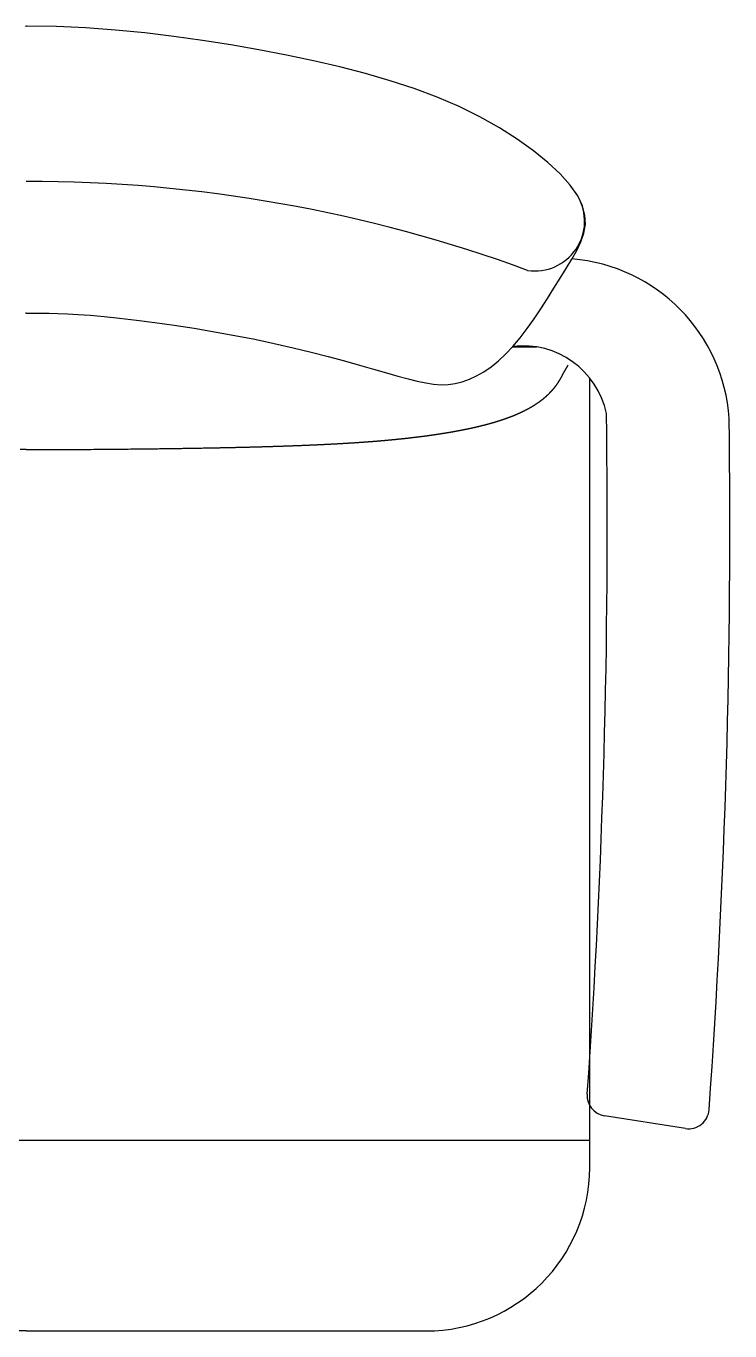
# Model space of a CAD drawing. Header units: millimetres. Extents: x 421 to 3085, y -1408 to 277.
# Drawn here: x 836 to 870.4, y -163.6 to -99.8 of the extents above; entities that cross this region are included whole.
import ezdxf

# ---------------------------------------------------------------- set-up
doc = ezdxf.new("R2010")
doc.units = ezdxf.units.MM

msp = doc.modelspace()

# ---------------------------------------------------------------- linework, layer by layer
at = {"color": 18, "true_color": 0x000000}
for p, q in [((863.587, -155.578), (863.587, -116.969)), ((868.274, -153.676), (864.308, -153.054)), ((863.587, -154.258), (808.441, -154.258)), ((836.014, -163.578), (816.441, -163.578)), ((836.014, -163.578), (855.587, -163.578))]:
    msp.add_line(p, q, dxfattribs=at)
for points in [[(835.983, -99.754), (836.014, -99.754)], [(836.014, -113.801), (836.045, -113.801), (836.397, -113.8), (836.762, -113.799), (837.149, -113.801), (837.57, -113.809), (838.037, -113.825), (838.561, -113.853), (839.154, -113.896), (839.827, -113.956), (840.587, -114.036), (841.423, -114.134), (842.32, -114.251), (843.264, -114.386), (844.24, -114.536), (845.231, -114.701), (846.225, -114.881), (847.205, -115.073), (848.158, -115.277), (849.078, -115.489), (849.96, -115.705), (850.799, -115.921), (851.592, -116.134), (852.332, -116.339), (853.016, -116.533), (853.639, -116.712), (854.198, -116.872), (854.7, -117.01), (855.154, -117.124), (855.568, -117.211), (855.952, -117.269), (856.313, -117.295), (856.662, -117.286), (857.006, -117.24), (857.353, -117.156), (857.703, -117.031), (858.056, -116.866), (858.411, -116.66), (858.767, -116.413), (859.123, -116.124), (859.477, -115.792), (859.83, -115.418), (860.18, -115.003), (860.526, -114.553), (860.866, -114.077), (861.199, -113.584), (861.524, -113.082), (861.839, -112.58), (862.143, -112.087), (862.434, -111.611), (862.709, -111.158), (862.955, -110.723), (863.157, -110.299), (863.302, -109.877), (863.373, -109.45), (863.356, -109.009), (863.236, -108.548), (862.999, -108.059), (862.634, -107.537), (862.147, -106.988), (861.546, -106.422), (860.843, -105.85), (860.046, -105.281), (859.166, -104.725), (858.212, -104.192), (857.193, -103.691), (856.12, -103.231), (854.996, -102.81), (853.825, -102.424), (852.611, -102.071), (851.359, -101.747), (850.071, -101.448), (848.753, -101.172), (847.407, -100.915), (846.038, -100.675), (844.648, -100.454), (843.241, -100.256), (841.819, -100.085), (840.386, -99.946), (838.944, -99.842), (837.496, -99.776), (836.045, -99.754), (836.014, -99.754)], [(836.014, -113.801), (835.983, -113.801)], [(859.805, -115.445), (860.977, -115.445)], [(836.014, -120.463), (836.301, -120.465), (836.675, -120.466), (837.004, -120.467), (837.291, -120.467), (837.544, -120.467), (837.766, -120.467), (837.963, -120.466), (838.141, -120.465), (838.305, -120.464), (838.461, -120.462), (838.613, -120.461), (838.762, -120.46), (838.908, -120.459), (839.052, -120.458), (839.193, -120.457), (839.331, -120.455), (839.467, -120.454), (839.6, -120.453), (839.731, -120.452), (839.859, -120.451), (839.985, -120.45), (840.108, -120.449), (840.229, -120.447), (840.348, -120.446), (840.464, -120.445), (840.578, -120.444), (840.69, -120.443), (840.8, -120.442), (840.908, -120.441), (841.013, -120.44), (841.117, -120.439), (841.218, -120.438), (841.318, -120.437), (841.416, -120.436), (841.512, -120.435), (841.606, -120.434), (841.698, -120.433), (841.789, -120.432), (841.878, -120.431), (841.965, -120.43), (842.051, -120.429), (842.135, -120.428), (842.218, -120.427), (842.299, -120.426), (842.379, -120.425), (842.457, -120.424), (842.534, -120.423), (842.61, -120.422), (842.684, -120.421), (842.757, -120.42), (842.829, -120.419), (842.9, -120.418), (842.97, -120.417), (843.038, -120.416), (843.106, -120.415), (843.173, -120.414), (843.239, -120.413), (843.303, -120.412), (843.367, -120.411), (843.431, -120.41), (843.493, -120.409), (843.555, -120.408), (843.616, -120.408), (843.676, -120.407), (843.736, -120.406), (843.795, -120.405), (843.853, -120.404), (843.911, -120.403), (843.968, -120.402), (844.025, -120.401), (844.082, -120.4), (844.138, -120.399), (844.193, -120.398), (844.248, -120.398), (844.302, -120.397), (844.356, -120.396), (844.41, -120.395), (844.463, -120.394), (844.515, -120.393), (844.568, -120.392), (844.619, -120.391), (844.671, -120.39), (844.722, -120.389), (844.772, -120.389), (844.822, -120.388), (844.872, -120.387), (844.921, -120.386), (844.97, -120.385), (845.019, -120.384), (845.067, -120.383), (845.115, -120.382), (845.162, -120.381), (845.21, -120.381), (845.256, -120.38), (845.303, -120.379), (845.349, -120.378), (845.395, -120.377), (845.44, -120.376), (845.485, -120.375), (845.53, -120.374), (845.575, -120.373), (845.619, -120.372), (845.663, -120.372), (845.707, -120.371), (845.75, -120.37), (845.793, -120.369), (845.836, -120.368), (845.879, -120.367), (845.921, -120.366), (845.963, -120.365), (846.005, -120.364), (846.047, -120.363), (846.089, -120.363), (846.13, -120.362), (846.171, -120.361), (846.212, -120.36), (846.252, -120.359), (846.293, -120.358), (846.333, -120.357), (846.373, -120.356), (846.413, -120.355), (846.453, -120.354), (846.492, -120.353), (846.532, -120.352), (846.571, -120.351), (846.61, -120.35), (846.649, -120.349), (846.688, -120.348), (846.727, -120.348), (846.765, -120.347), (846.804, -120.346), (846.842, -120.345), (846.881, -120.344), (846.919, -120.343), (846.957, -120.342), (846.995, -120.341), (847.032, -120.34), (847.07, -120.339), (847.108, -120.338), (847.145, -120.337), (847.183, -120.336), (847.22, -120.335), (847.257, -120.334), (847.294, -120.333), (847.331, -120.332), (847.368, -120.331), (847.405, -120.33), (847.441, -120.329), (847.478, -120.328), (847.514, -120.327), (847.551, -120.326), (847.587, -120.325), (847.623, -120.324), (847.659, -120.323), (847.695, -120.322), (847.731, -120.321), (847.767, -120.319), (847.802, -120.318), (847.838, -120.317), (847.873, -120.316), (847.909, -120.315), (847.944, -120.314), (847.979, -120.313), (848.014, -120.312), (848.049, -120.311), (848.084, -120.31), (848.118, -120.309), (848.153, -120.308), (848.188, -120.307), (848.222, -120.306), (848.256, -120.305), (848.291, -120.303), (848.325, -120.302), (848.359, -120.301), (848.393, -120.3), (848.426, -120.299), (848.46, -120.298), (848.494, -120.297), (848.527, -120.296), (848.561, -120.295), (848.594, -120.293), (848.627, -120.292), (848.661, -120.291), (848.694, -120.29), (848.727, -120.289), (848.759, -120.288), (848.792, -120.287), (848.825, -120.286), (848.858, -120.284), (848.89, -120.283), (848.922, -120.282), (848.955, -120.281), (848.987, -120.28), (849.019, -120.279), (849.051, -120.277), (849.083, -120.276), (849.115, -120.275), (849.147, -120.274), (849.178, -120.273), (849.21, -120.272), (849.241, -120.27), (849.273, -120.269), (849.304, -120.268), (849.335, -120.267), (849.366, -120.266), (849.397, -120.264), (849.428, -120.263), (849.459, -120.262), (849.49, -120.261), (849.521, -120.26), (849.551, -120.258), (849.582, -120.257), (849.612, -120.256), (849.642, -120.255), (849.673, -120.253), (849.703, -120.252), (849.733, -120.251), (849.763, -120.25), (849.793, -120.248), (849.823, -120.247), (849.852, -120.246), (849.882, -120.245), (849.911, -120.243), (849.941, -120.242), (849.97, -120.241), (850, -120.24), (850.029, -120.238), (850.058, -120.237), (850.087, -120.236), (850.116, -120.235), (850.145, -120.233), (850.174, -120.232), (850.202, -120.231), (850.231, -120.229), (850.259, -120.228), (850.288, -120.227), (850.316, -120.226), (850.344, -120.224), (850.373, -120.223), (850.401, -120.222), (850.429, -120.22), (850.457, -120.219), (850.485, -120.218), (850.513, -120.216), (850.54, -120.215), (850.568, -120.214), (850.595, -120.212), (850.623, -120.211), (850.65, -120.21), (850.678, -120.208), (850.705, -120.207), (850.732, -120.206), (850.759, -120.204), (850.786, -120.203), (850.813, -120.202), (850.84, -120.2), (850.867, -120.199), (850.894, -120.198), (850.92, -120.196), (850.947, -120.195), (850.973, -120.193), (851, -120.192), (851.026, -120.191), (851.052, -120.189), (851.078, -120.188), (851.105, -120.186), (851.131, -120.185), (851.157, -120.184), (851.182, -120.182), (851.208, -120.181), (851.234, -120.179), (851.26, -120.178), (851.285, -120.177), (851.311, -120.175), (851.336, -120.174), (851.362, -120.172), (851.387, -120.171), (851.412, -120.17), (851.437, -120.168), (851.462, -120.167), (851.487, -120.165), (851.512, -120.164), (851.537, -120.162), (851.562, -120.161), (851.587, -120.159), (851.611, -120.158), (851.636, -120.157), (851.661, -120.155), (851.685, -120.154), (851.709, -120.152), (851.734, -120.151), (851.758, -120.149), (851.782, -120.148), (851.806, -120.146), (851.83, -120.145), (851.854, -120.143), (851.878, -120.142), (851.902, -120.14), (851.926, -120.139), (851.95, -120.137), (851.973, -120.136), (851.997, -120.134), (852.02, -120.133), (852.044, -120.131), (852.067, -120.13), (852.091, -120.128), (852.114, -120.127), (852.137, -120.125), (852.16, -120.124), (852.183, -120.122), (852.206, -120.121), (852.229, -120.119), (852.252, -120.118), (852.275, -120.116), (852.298, -120.115), (852.321, -120.113), (852.343, -120.111), (852.366, -120.11), (852.388, -120.108), (852.411, -120.107), (852.433, -120.105), (852.456, -120.104), (852.478, -120.102), (852.5, -120.1), (852.522, -120.099), (852.544, -120.097), (852.566, -120.096), (852.588, -120.094), (852.61, -120.093), (852.632, -120.091), (852.654, -120.089), (852.676, -120.088), (852.697, -120.086), (852.719, -120.085), (852.741, -120.083), (852.762, -120.081), (852.784, -120.08), (852.805, -120.078), (852.826, -120.077), (852.848, -120.075), (852.869, -120.073), (852.89, -120.072), (852.911, -120.07), (852.932, -120.068), (852.953, -120.067), (852.974, -120.065), (852.995, -120.064), (853.016, -120.062), (853.037, -120.06), (853.058, -120.059), (853.078, -120.057), (853.099, -120.055), (853.12, -120.054), (853.14, -120.052), (853.161, -120.05), (853.181, -120.049), (853.202, -120.047), (853.222, -120.045), (853.242, -120.044), (853.262, -120.042), (853.283, -120.04), (853.303, -120.039), (853.323, -120.037), (853.343, -120.035), (853.363, -120.033), (853.383, -120.032), (853.403, -120.03), (853.423, -120.028), (853.442, -120.027), (853.462, -120.025), (853.482, -120.023), (853.501, -120.022), (853.521, -120.02), (853.541, -120.018), (853.56, -120.016), (853.58, -120.015), (853.599, -120.013), (853.618, -120.011), (853.638, -120.009), (853.657, -120.008), (853.676, -120.006), (853.695, -120.004), (853.715, -120.002), (853.734, -120.001), (853.753, -119.999), (853.772, -119.997), (853.791, -119.995), (853.81, -119.994), (853.829, -119.992), (853.847, -119.99), (853.866, -119.988), (853.885, -119.987), (853.904, -119.985), (853.922, -119.983), (853.941, -119.981), (853.96, -119.979), (853.978, -119.978), (853.997, -119.976), (854.015, -119.974), (854.033, -119.972), (854.052, -119.97), (854.07, -119.969), (854.088, -119.967), (854.107, -119.965), (854.125, -119.963), (854.143, -119.961), (854.161, -119.96), (854.179, -119.958), (854.197, -119.956), (854.215, -119.954), (854.233, -119.952), (854.251, -119.95), (854.269, -119.949), (854.287, -119.947), (854.305, -119.945), (854.323, -119.943), (854.341, -119.941), (854.358, -119.939), (854.376, -119.937), (854.394, -119.936), (854.411, -119.934), (854.429, -119.932), (854.446, -119.93), (854.464, -119.928), (854.481, -119.926), (854.499, -119.924), (854.516, -119.922), (854.534, -119.921), (854.551, -119.919), (854.568, -119.917), (854.585, -119.915), (854.603, -119.913), (854.62, -119.911), (854.637, -119.909), (854.654, -119.907), (854.671, -119.905), (854.688, -119.904), (854.705, -119.902), (854.722, -119.9), (854.739, -119.898), (854.756, -119.896), (854.773, -119.894), (854.79, -119.892), (854.807, -119.89), (854.824, -119.888), (854.84, -119.886), (854.857, -119.884), (854.874, -119.882), (854.891, -119.88), (854.907, -119.878), (854.924, -119.876), (854.94, -119.874), (854.957, -119.873), (854.973, -119.871), (854.99, -119.869), (855.006, -119.867), (855.023, -119.865), (855.039, -119.863), (855.056, -119.861), (855.072, -119.859), (855.088, -119.857), (855.105, -119.855), (855.121, -119.853), (855.137, -119.851), (855.153, -119.849), (855.17, -119.847), (855.186, -119.845), (855.202, -119.843), (855.218, -119.841), (855.234, -119.839), (855.25, -119.837), (855.266, -119.835), (855.282, -119.833), (855.298, -119.831), (855.314, -119.829), (855.33, -119.827), (855.346, -119.825), (855.362, -119.823), (855.377, -119.821), (855.393, -119.819), (855.409, -119.817), (855.425, -119.814), (855.44, -119.812), (855.456, -119.81), (855.472, -119.808), (855.487, -119.806), (855.503, -119.804), (855.518, -119.802), (855.534, -119.8), (855.549, -119.798), (855.565, -119.796), (855.58, -119.794), (855.596, -119.792), (855.611, -119.79), (855.627, -119.788), (855.642, -119.786), (855.657, -119.783), (855.673, -119.781), (855.688, -119.779), (855.703, -119.777), (855.718, -119.775), (855.733, -119.773), (855.749, -119.771), (855.764, -119.769), (855.779, -119.767), (855.794, -119.765), (855.809, -119.762), (855.824, -119.76), (855.839, -119.758), (855.854, -119.756), (855.869, -119.754), (855.884, -119.752), (855.899, -119.75), (855.914, -119.748), (855.928, -119.745), (855.943, -119.743), (855.958, -119.741), (855.973, -119.739), (855.988, -119.737), (856.002, -119.735), (856.017, -119.733), (856.032, -119.73), (856.046, -119.728), (856.061, -119.726), (856.076, -119.724), (856.09, -119.722), (856.105, -119.72), (856.119, -119.717), (856.134, -119.715), (856.148, -119.713), (856.163, -119.711), (856.177, -119.709), (856.191, -119.707), (856.206, -119.704), (856.22, -119.702), (856.234, -119.7), (856.249, -119.698), (856.263, -119.696), (856.277, -119.693), (856.291, -119.691), (856.306, -119.689), (856.32, -119.687), (856.334, -119.685), (856.348, -119.682), (856.362, -119.68), (856.376, -119.678), (856.39, -119.676), (856.404, -119.673), (856.418, -119.671), (856.432, -119.669), (856.446, -119.667), (856.46, -119.665), (856.474, -119.662), (856.488, -119.66), (856.502, -119.658), (856.515, -119.656), (856.529, -119.653), (856.543, -119.651), (856.557, -119.649), (856.57, -119.647), (856.584, -119.644), (856.598, -119.642), (856.611, -119.64), (856.625, -119.637), (856.639, -119.635), (856.652, -119.633), (856.666, -119.631), (856.679, -119.628), (856.693, -119.626), (856.706, -119.624), (856.72, -119.622), (856.733, -119.619), (856.747, -119.617), (856.76, -119.615), (856.773, -119.612), (856.787, -119.61), (856.8, -119.608), (856.813, -119.605), (856.827, -119.603), (856.84, -119.601), (856.853, -119.598), (856.866, -119.596), (856.879, -119.594), (856.893, -119.592), (856.906, -119.589), (856.919, -119.587), (856.932, -119.585), (856.945, -119.582), (856.958, -119.58), (856.971, -119.578), (856.984, -119.575), (856.997, -119.573), (857.01, -119.571), (857.023, -119.568), (857.036, -119.566), (857.048, -119.563), (857.061, -119.561), (857.074, -119.559), (857.087, -119.556), (857.1, -119.554), (857.112, -119.552), (857.125, -119.549), (857.138, -119.547), (857.15, -119.545), (857.163, -119.542), (857.176, -119.54), (857.188, -119.537), (857.201, -119.535), (857.213, -119.533), (857.226, -119.53), (857.239, -119.528), (857.251, -119.525), (857.263, -119.523), (857.276, -119.521), (857.288, -119.518), (857.301, -119.516), (857.313, -119.513), (857.325, -119.511), (857.338, -119.509), (857.35, -119.506), (857.362, -119.504), (857.375, -119.501), (857.387, -119.499), (857.399, -119.497), (857.411, -119.494), (857.423, -119.492), (857.436, -119.489), (857.448, -119.487), (857.46, -119.484), (857.472, -119.482), (857.484, -119.48), (857.496, -119.477), (857.508, -119.475), (857.52, -119.472), (857.532, -119.47), (857.544, -119.467), (857.556, -119.465), (857.568, -119.462), (857.58, -119.46), (857.592, -119.457), (857.603, -119.455), (857.615, -119.453), (857.627, -119.45), (857.639, -119.448), (857.651, -119.445), (857.662, -119.443), (857.674, -119.44), (857.686, -119.438), (857.697, -119.435), (857.709, -119.433), (857.721, -119.43), (857.732, -119.428), (857.744, -119.425), (857.755, -119.423), (857.767, -119.42), (857.778, -119.418), (857.79, -119.415), (857.801, -119.413), (857.813, -119.41), (857.824, -119.408), (857.836, -119.405), (857.847, -119.403), (857.858, -119.4), (857.87, -119.398), (857.881, -119.395), (857.892, -119.393), (857.903, -119.39), (857.915, -119.388), (857.926, -119.385), (857.937, -119.382), (857.948, -119.38), (857.96, -119.377), (857.971, -119.375), (857.982, -119.372), (857.993, -119.37), (858.004, -119.367), (858.015, -119.365), (858.026, -119.362), (858.037, -119.36), (858.048, -119.357), (858.059, -119.354), (858.07, -119.352), (858.081, -119.349), (858.092, -119.347), (858.103, -119.344), (858.114, -119.342), (858.124, -119.339), (858.135, -119.336), (858.146, -119.334), (858.157, -119.331), (858.168, -119.329), (858.178, -119.326), (858.189, -119.324), (858.2, -119.321), (858.211, -119.318), (858.221, -119.316), (858.232, -119.313), (858.242, -119.311), (858.253, -119.308), (858.264, -119.305), (858.274, -119.303), (858.285, -119.3), (858.295, -119.298), (858.306, -119.295), (858.316, -119.292), (858.327, -119.29), (858.337, -119.287), (858.348, -119.284), (858.358, -119.282), (858.368, -119.279), (858.379, -119.277), (858.389, -119.274), (858.399, -119.271), (858.41, -119.269), (858.42, -119.266), (858.43, -119.263), (858.44, -119.261), (858.451, -119.258), (858.461, -119.255), (858.471, -119.253), (858.481, -119.25), (858.491, -119.247), (858.501, -119.245), (858.511, -119.242), (858.522, -119.24), (858.532, -119.237), (858.542, -119.234), (858.552, -119.232), (858.562, -119.229), (858.572, -119.226), (858.582, -119.223), (858.592, -119.221), (858.601, -119.218), (858.611, -119.215), (858.621, -119.213), (858.631, -119.21), (858.641, -119.207), (858.651, -119.205), (858.661, -119.202), (858.67, -119.199), (858.68, -119.197), (858.69, -119.194), (858.7, -119.191), (858.709, -119.189), (858.719, -119.186), (858.729, -119.183), (858.738, -119.18), (858.748, -119.178), (858.758, -119.175), (858.767, -119.172), (858.777, -119.17), (858.786, -119.167), (858.796, -119.164), (858.805, -119.161), (858.815, -119.159), (858.824, -119.156), (858.834, -119.153), (858.843, -119.15), (858.853, -119.148), (858.862, -119.145), (858.871, -119.142), (858.881, -119.14), (858.89, -119.137), (858.899, -119.134), (858.909, -119.131), (858.918, -119.129), (858.927, -119.126), (858.937, -119.123), (858.946, -119.12), (858.955, -119.118), (858.964, -119.115), (858.973, -119.112), (858.983, -119.109), (858.992, -119.106), (859.001, -119.104), (859.01, -119.101), (859.019, -119.098), (859.028, -119.095), (859.037, -119.093), (859.046, -119.09), (859.055, -119.087), (859.064, -119.084), (859.073, -119.081), (859.082, -119.079), (859.091, -119.076), (859.1, -119.073), (859.109, -119.07), (859.118, -119.068), (859.127, -119.065), (859.135, -119.062), (859.144, -119.059), (859.153, -119.056), (859.162, -119.054), (859.171, -119.051), (859.179, -119.048), (859.188, -119.045), (859.197, -119.042), (859.206, -119.039), (859.214, -119.037), (859.223, -119.034), (859.232, -119.031), (859.24, -119.028), (859.249, -119.025), (859.258, -119.023), (859.266, -119.02), (859.275, -119.017), (859.283, -119.014), (859.292, -119.011), (859.3, -119.008), (859.309, -119.006), (859.317, -119.003), (859.326, -119), (859.334, -118.997), (859.343, -118.994), (859.351, -118.991), (859.359, -118.988), (859.368, -118.986), (859.376, -118.983), (859.384, -118.98), (859.393, -118.977), (859.401, -118.974), (859.409, -118.971), (859.418, -118.968), (859.426, -118.966), (859.434, -118.963), (859.442, -118.96), (859.451, -118.957), (859.459, -118.954), (859.467, -118.951), (859.475, -118.948), (859.483, -118.945), (859.491, -118.943), (859.499, -118.94), (859.508, -118.937), (859.516, -118.934), (859.524, -118.931), (859.532, -118.928), (859.54, -118.925), (859.548, -118.922), (859.556, -118.919), (859.564, -118.917), (859.572, -118.914), (859.58, -118.911), (859.588, -118.908), (859.595, -118.905), (859.603, -118.902), (859.611, -118.899), (859.619, -118.896), (859.627, -118.893), (859.635, -118.89), (859.643, -118.887), (859.65, -118.885), (859.658, -118.882), (859.666, -118.879), (859.674, -118.876), (859.681, -118.873), (859.689, -118.87), (859.697, -118.867), (859.704, -118.864), (859.712, -118.861), (859.72, -118.858), (859.727, -118.855), (859.735, -118.852), (859.743, -118.849), (859.75, -118.846), (859.758, -118.843), (859.765, -118.84), (859.773, -118.838), (859.78, -118.835), (859.788, -118.832), (859.795, -118.829), (859.803, -118.826), (859.81, -118.823), (859.818, -118.82), (859.825, -118.817), (859.833, -118.814), (859.84, -118.811), (859.847, -118.808), (859.855, -118.805), (859.862, -118.802), (859.869, -118.799), (859.877, -118.796), (859.884, -118.793), (859.891, -118.79), (859.899, -118.787), (859.906, -118.784), (859.913, -118.781), (859.92, -118.778), (859.927, -118.775), (859.935, -118.772), (859.942, -118.769), (859.949, -118.766), (859.956, -118.763), (859.963, -118.76), (859.97, -118.757), (859.978, -118.754), (859.985, -118.751), (859.992, -118.748), (859.999, -118.745), (860.006, -118.742), (860.013, -118.739), (860.02, -118.736), (860.027, -118.733), (860.034, -118.73), (860.041, -118.727), (860.048, -118.724), (860.055, -118.721), (860.062, -118.718), (860.069, -118.715), (860.075, -118.712), (860.082, -118.709), (860.089, -118.706), (860.096, -118.703), (860.103, -118.7), (860.11, -118.697), (860.117, -118.694), (860.123, -118.691), (860.13, -118.688), (860.137, -118.685), (860.144, -118.682), (860.15, -118.679), (860.157, -118.676), (860.164, -118.673), (860.17, -118.669), (860.177, -118.666), (860.184, -118.663), (860.19, -118.66), (860.197, -118.657), (860.204, -118.654), (860.21, -118.651), (860.217, -118.648), (860.224, -118.645), (860.23, -118.642), (860.237, -118.639), (860.243, -118.636), (860.25, -118.633), (860.256, -118.63), (860.263, -118.627), (860.269, -118.624), (860.276, -118.62), (860.282, -118.617), (860.289, -118.614), (860.295, -118.611), (860.301, -118.608), (860.308, -118.605), (860.314, -118.602), (860.321, -118.599), (860.327, -118.596), (860.333, -118.593), (860.34, -118.59), (860.346, -118.587), (860.352, -118.583), (860.359, -118.58), (860.365, -118.577), (860.371, -118.574), (860.377, -118.571), (860.384, -118.568), (860.39, -118.565), (860.396, -118.562), (860.402, -118.559), (860.408, -118.556), (860.415, -118.552), (860.421, -118.549), (860.427, -118.546), (860.433, -118.543), (860.439, -118.54), (860.445, -118.537), (860.451, -118.534), (860.457, -118.531), (860.463, -118.528), (860.47, -118.524), (860.476, -118.521), (860.482, -118.518), (860.488, -118.515), (860.494, -118.512), (860.5, -118.509), (860.506, -118.506), (860.512, -118.502), (860.517, -118.499), (860.523, -118.496), (860.529, -118.493), (860.535, -118.49), (860.541, -118.487), (860.547, -118.484), (860.553, -118.48), (860.559, -118.477), (860.565, -118.474), (860.57, -118.471), (860.576, -118.468), (860.582, -118.465), (860.588, -118.462), (860.594, -118.458), (860.599, -118.455), (860.605, -118.452), (860.611, -118.449), (860.617, -118.446), (860.622, -118.443), (860.628, -118.439), (860.634, -118.436), (860.639, -118.433), (860.645, -118.43), (860.651, -118.427), (860.656, -118.424), (860.662, -118.42), (860.668, -118.417), (860.673, -118.414), (860.679, -118.411), (860.684, -118.408), (860.69, -118.405), (860.696, -118.401), (860.701, -118.398), (860.707, -118.395), (860.712, -118.392), (860.718, -118.389), (860.723, -118.386), (860.729, -118.382), (860.734, -118.379), (860.74, -118.376), (860.745, -118.373), (860.751, -118.37), (860.756, -118.366), (860.761, -118.363), (860.767, -118.36), (860.772, -118.357), (860.778, -118.354), (860.783, -118.35), (860.788, -118.347), (860.794, -118.344), (860.799, -118.341), (860.804, -118.338), (860.81, -118.334), (860.815, -118.331), (860.82, -118.328), (860.825, -118.325), (860.831, -118.322), (860.836, -118.318), (860.841, -118.315), (860.846, -118.312), (860.852, -118.309), (860.857, -118.305), (860.862, -118.302), (860.867, -118.299), (860.872, -118.296), (860.877, -118.293), (860.883, -118.289), (860.888, -118.286), (860.893, -118.283), (860.898, -118.28), (860.903, -118.276), (860.908, -118.273), (860.913, -118.27), (860.918, -118.267), (860.923, -118.263), (860.928, -118.26), (860.933, -118.257), (860.938, -118.254), (860.943, -118.251), (860.948, -118.247), (860.953, -118.244), (860.958, -118.241), (860.963, -118.238), (860.968, -118.234), (860.973, -118.231), (860.978, -118.228), (860.983, -118.225), (860.988, -118.221), (860.993, -118.218), (860.997, -118.215), (861.002, -118.212), (861.007, -118.208), (861.012, -118.205), (861.017, -118.202), (861.022, -118.199), (861.026, -118.195), (861.031, -118.192), (861.036, -118.189), (861.041, -118.186), (861.046, -118.182), (861.05, -118.179), (861.055, -118.176), (861.06, -118.172), (861.065, -118.169), (861.069, -118.166), (861.074, -118.163), (861.079, -118.159), (861.083, -118.156), (861.088, -118.153), (861.093, -118.15), (861.097, -118.146), (861.102, -118.143), (861.107, -118.14), (861.111, -118.137), (861.116, -118.133), (861.12, -118.13), (861.125, -118.127), (861.129, -118.123), (861.134, -118.12), (861.139, -118.117), (861.143, -118.114), (861.148, -118.11), (861.152, -118.107), (861.157, -118.104), (861.161, -118.1), (861.166, -118.097), (861.17, -118.094), (861.174, -118.091), (861.179, -118.087), (861.183, -118.084), (861.188, -118.081), (861.192, -118.077), (861.197, -118.074), (861.201, -118.071), (861.205, -118.068), (861.21, -118.064), (861.214, -118.061), (861.218, -118.058), (861.223, -118.054), (861.227, -118.051), (861.231, -118.048), (861.236, -118.044), (861.24, -118.041), (861.244, -118.038), (861.249, -118.035), (861.253, -118.031), (861.257, -118.028), (861.261, -118.025), (861.266, -118.021), (861.27, -118.018), (861.274, -118.015), (861.278, -118.011), (861.283, -118.008), (861.287, -118.005), (861.291, -118.001), (861.295, -117.998), (861.299, -117.995), (861.303, -117.991), (861.307, -117.988), (861.312, -117.985), (861.316, -117.982), (861.32, -117.978), (861.324, -117.975), (861.328, -117.972), (861.332, -117.968), (861.336, -117.965), (861.34, -117.962), (861.344, -117.958), (861.348, -117.955), (861.352, -117.952), (861.356, -117.948), (861.36, -117.945), (861.364, -117.942), (861.368, -117.938), (861.372, -117.935), (861.376, -117.932), (861.38, -117.928), (861.384, -117.925), (861.388, -117.922), (861.392, -117.918), (861.396, -117.915), (861.4, -117.912), (861.404, -117.908), (861.408, -117.905), (861.412, -117.902), (861.415, -117.898), (861.419, -117.895), (861.423, -117.892), (861.427, -117.888), (861.431, -117.885), (861.435, -117.882), (861.438, -117.878), (861.442, -117.875), (861.446, -117.872), (861.45, -117.868), (861.454, -117.865), (861.457, -117.862), (861.461, -117.858), (861.465, -117.855), (861.469, -117.852), (861.472, -117.848), (861.476, -117.845), (861.48, -117.842), (861.483, -117.838), (861.487, -117.835), (861.491, -117.832), (861.495, -117.828), (861.498, -117.825), (861.502, -117.821), (861.506, -117.818), (861.509, -117.815), (861.513, -117.811), (861.516, -117.808), (861.52, -117.805), (861.524, -117.801), (861.527, -117.798), (861.531, -117.795), (861.534, -117.791), (861.538, -117.788), (861.541, -117.785), (861.545, -117.781), (861.549, -117.778), (861.552, -117.775), (861.556, -117.771), (861.559, -117.768), (861.563, -117.764), (861.566, -117.761), (861.57, -117.758), (861.573, -117.754), (861.577, -117.751), (861.58, -117.748), (861.583, -117.744), (861.587, -117.741), (861.59, -117.738), (861.594, -117.734), (861.597, -117.731), (861.601, -117.728), (861.604, -117.724), (861.607, -117.721), (861.611, -117.717), (861.614, -117.714), (861.617, -117.711), (861.621, -117.707), (861.624, -117.704), (861.627, -117.701), (861.631, -117.697), (861.634, -117.694), (861.637, -117.69), (861.641, -117.687), (861.644, -117.684), (861.647, -117.68), (861.651, -117.677), (861.654, -117.674), (861.657, -117.67), (861.66, -117.667), (861.664, -117.664), (861.667, -117.66), (861.67, -117.657), (861.673, -117.653), (861.676, -117.65), (861.68, -117.647), (861.683, -117.643), (861.686, -117.64), (861.689, -117.637), (861.692, -117.633), (861.696, -117.63), (861.699, -117.626), (861.702, -117.623), (861.705, -117.62), (861.708, -117.616), (861.711, -117.613), (861.714, -117.61), (861.717, -117.606), (861.721, -117.603), (861.724, -117.599), (861.727, -117.596), (861.73, -117.593), (861.733, -117.589), (861.736, -117.586), (861.739, -117.583), (861.742, -117.579), (861.745, -117.576), (861.748, -117.572), (861.751, -117.569), (861.754, -117.566), (861.757, -117.562), (861.76, -117.559), (861.763, -117.556), (861.766, -117.552), (861.769, -117.549), (861.772, -117.545), (861.775, -117.542), (861.778, -117.539), (861.781, -117.535), (861.784, -117.532), (861.787, -117.529), (861.79, -117.525), (861.792, -117.522), (861.795, -117.518), (861.798, -117.515), (861.801, -117.512), (861.804, -117.508), (861.807, -117.505), (861.81, -117.501), (861.813, -117.498), (861.815, -117.495), (861.818, -117.491), (861.821, -117.488), (861.824, -117.485), (861.827, -117.481), (861.83, -117.478), (861.832, -117.474), (861.835, -117.471), (861.838, -117.468), (861.841, -117.464), (861.843, -117.461), (861.846, -117.457), (861.849, -117.454), (861.852, -117.451), (861.854, -117.447), (861.857, -117.444), (861.86, -117.441), (861.863, -117.437), (861.865, -117.434), (861.868, -117.43), (861.871, -117.427), (861.873, -117.424), (861.876, -117.42), (861.879, -117.417), (861.881, -117.414), (861.884, -117.41), (861.887, -117.407), (861.889, -117.403), (861.892, -117.4), (861.895, -117.397), (861.897, -117.393), (861.9, -117.39), (861.903, -117.386), (861.905, -117.383), (861.908, -117.38), (861.91, -117.376), (861.913, -117.373), (861.916, -117.37), (861.918, -117.366), (861.921, -117.363), (861.923, -117.359), (861.926, -117.356), (861.928, -117.353), (861.931, -117.349), (861.933, -117.346), (861.936, -117.342), (861.938, -117.339), (861.941, -117.336), (861.944, -117.332), (861.946, -117.329), (861.949, -117.326), (861.951, -117.322), (861.953, -117.319), (861.956, -117.315), (861.958, -117.312), (861.961, -117.309), (861.963, -117.305), (861.966, -117.302), (861.968, -117.299), (861.971, -117.295), (861.973, -117.292), (861.975, -117.288), (861.978, -117.285), (861.98, -117.282), (861.983, -117.278), (861.985, -117.275), (861.988, -117.271), (861.99, -117.268), (861.992, -117.265), (861.995, -117.261), (861.997, -117.258), (861.999, -117.255), (862.002, -117.251), (862.004, -117.248), (862.006, -117.244), (862.009, -117.241), (862.011, -117.238), (862.013, -117.234), (862.016, -117.231), (862.018, -117.228), (862.02, -117.224), (862.023, -117.221), (862.025, -117.217), (862.027, -117.214), (862.029, -117.211), (862.032, -117.207), (862.034, -117.204), (862.036, -117.201), (862.039, -117.197), (862.041, -117.194), (862.043, -117.19), (862.045, -117.187), (862.047, -117.184), (862.05, -117.18), (862.052, -117.177), (862.054, -117.174), (862.056, -117.17), (862.059, -117.167), (862.061, -117.163), (862.063, -117.16), (862.065, -117.157), (862.067, -117.153), (862.069, -117.15), (862.072, -117.147), (862.074, -117.143), (862.076, -117.14), (862.078, -117.137), (862.08, -117.133), (862.082, -117.13), (862.084, -117.126), (862.087, -117.123), (862.089, -117.12), (862.091, -117.116), (862.093, -117.113), (862.095, -117.11), (862.097, -117.106), (862.099, -117.103), (862.101, -117.099), (862.103, -117.096), (862.106, -117.093), (862.108, -117.089), (862.11, -117.086), (862.112, -117.083), (862.114, -117.079), (862.116, -117.076), (862.118, -117.073), (862.12, -117.069), (862.122, -117.066), (862.124, -117.062), (862.126, -117.059), (862.128, -117.056), (862.13, -117.052), (862.132, -117.049), (862.134, -117.046), (862.136, -117.042), (862.138, -117.039), (862.14, -117.036), (862.142, -117.032), (862.144, -117.029), (862.146, -117.026), (862.148, -117.022), (862.15, -117.019), (862.152, -117.016), (862.154, -117.012), (862.156, -117.009), (862.158, -117.006), (862.16, -117.002), (862.162, -116.999), (862.164, -116.995), (862.165, -116.992), (862.167, -116.989), (862.169, -116.985), (862.171, -116.982), (862.173, -116.979), (862.175, -116.975), (862.177, -116.972), (862.179, -116.969), (862.181, -116.965), (862.183, -116.962), (862.184, -116.959), (862.186, -116.955), (862.188, -116.952), (862.19, -116.949), (862.192, -116.946), (862.194, -116.942), (862.196, -116.939), (862.197, -116.936), (862.199, -116.932), (862.201, -116.929), (862.203, -116.926), (862.205, -116.922), (862.207, -116.919), (862.208, -116.916), (862.21, -116.912), (862.212, -116.909), (862.214, -116.906), (862.216, -116.903), (862.218, -116.899), (862.219, -116.896), (862.221, -116.893), (862.223, -116.889), (862.225, -116.886), (862.226, -116.883), (862.228, -116.88), (862.23, -116.876), (862.232, -116.873), (862.234, -116.87), (862.235, -116.866), (862.237, -116.863), (862.239, -116.86), (862.241, -116.857), (862.242, -116.853), (862.244, -116.85), (862.246, -116.847), (862.248, -116.844), (862.249, -116.84), (862.251, -116.837), (862.253, -116.834), (862.254, -116.831), (862.256, -116.828), (862.258, -116.824), (862.26, -116.821), (862.261, -116.818), (862.263, -116.815), (862.265, -116.812), (862.266, -116.808), (862.268, -116.805), (862.27, -116.802), (862.271, -116.799), (862.273, -116.796), (862.275, -116.793), (862.276, -116.79), (862.278, -116.786), (862.28, -116.783), (862.281, -116.78), (862.283, -116.777), (862.284, -116.774), (862.286, -116.771), (862.288, -116.768), (862.289, -116.765), (862.291, -116.762), (862.292, -116.759), (862.294, -116.756), (862.295, -116.753), (862.297, -116.75), (862.299, -116.747), (862.3, -116.744), (862.302, -116.741), (862.303, -116.739), (862.305, -116.736), (862.306, -116.733), (862.308, -116.73), (862.309, -116.727), (862.311, -116.724), (862.312, -116.722), (862.314, -116.719), (862.315, -116.716), (862.317, -116.713), (862.318, -116.711), (862.319, -116.708), (862.321, -116.705), (862.322, -116.703), (862.324, -116.7), (862.325, -116.698), (862.326, -116.695), (862.328, -116.693), (862.329, -116.69), (862.331, -116.688), (862.332, -116.685), (862.333, -116.683), (862.335, -116.68), (862.336, -116.678), (862.337, -116.676), (862.338, -116.673), (862.34, -116.671), (862.341, -116.669), (862.342, -116.666), (862.344, -116.664), (862.345, -116.662), (862.346, -116.659), (862.348, -116.657), (862.349, -116.655), (862.35, -116.653), (862.351, -116.65), (862.353, -116.648), (862.354, -116.645), (862.356, -116.643), (862.357, -116.641), (862.359, -116.638), (862.36, -116.635), (862.362, -116.633), (862.363, -116.63), (862.365, -116.627), (862.366, -116.624), (862.368, -116.621), (862.37, -116.618), (862.372, -116.615), (862.374, -116.612), (862.376, -116.609), (862.378, -116.605), (862.38, -116.601), (862.382, -116.598), (862.384, -116.594), (862.386, -116.59), (862.389, -116.586), (862.391, -116.581), (862.394, -116.577), (862.396, -116.572), (862.399, -116.567), (862.402, -116.562), (862.405, -116.557), (862.408, -116.552), (862.411, -116.546), (862.415, -116.54), (862.418, -116.534), (862.421, -116.528), (862.425, -116.522), (862.429, -116.515), (862.433, -116.508), (862.438, -116.5), (862.442, -116.491), (862.448, -116.482), (862.453, -116.472), (862.459, -116.462), (862.466, -116.45), (862.474, -116.435), (862.483, -116.419), (862.494, -116.399), (862.507, -116.376), (862.522, -116.349), (862.54, -116.317)], [(836.014, -120.463), (835.727, -120.465)]]:
    msp.add_lwpolyline(points, dxfattribs=at)
for centre, radius, start, end in [((836.056, -178.388), 71.04, 69.8338, 90.03364), ((860.905, -109.298), 2.432, 261.51991, 30.24382), ((862.043, -119.501), 8.386, 3.76338, 85.38866), ((860.309, -119.584), 4.193, 12.23186, 96.56071), ((470.948, -124.236), 393.498, 355.95469, 0.80686), ((470.948, -124.236), 399.498, 355.90574, 0.75808), ((864.463, -152.066), 1, 175.95469, 261.09027), ((868.429, -152.688), 1, 261.09027, 355.90574), ((855.587, -155.578), 8, 270, 0)]:
    msp.add_arc(centre, radius, start, end, dxfattribs=at)

doc.saveas('drawing.dxf')
